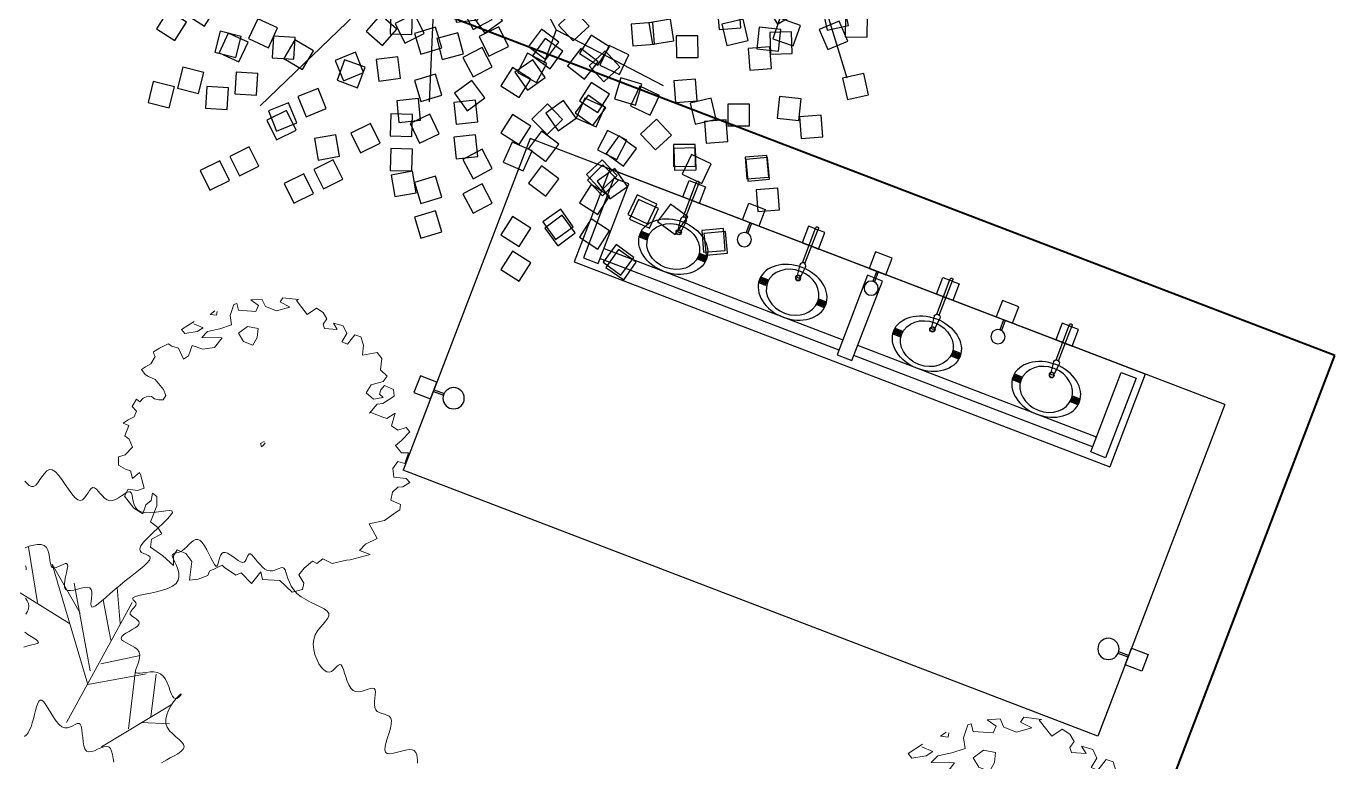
# Model space of a CAD drawing. Extents: x 2080 to 102399, y 2071 to 93424.
# Drawn here: x 77972 to 78340.7, y 80959.5 to 81166.7 of the extents above; entities that cross this region are included whole.
import ezdxf

# ---------------------------------------------------------------- set-up
doc = ezdxf.new("R2010")
doc.units = 0
doc.header["$LTSCALE"] = 20
doc.header["$MEASUREMENT"] = 0
doc.linetypes.add('HIDDEN', pattern=[0.375, 0.25, -0.125])
for name, color, linetype, lineweight in [('casuanut tree', 100, 'Continuous', 5), ('fence', 13, 'FENCELINE2', 40), ('Mango tree', 96, 'Continuous', 5), ('sappotta', 114, 'Continuous', 5)]:
    doc.layers.add(name, color=color, linetype=linetype, lineweight=lineweight)
doc.layers.add('correct', color=230, linetype='Continuous', plot=False)
for name, color, linetype in [('PLUMBING', 6, 'Continuous'), ('proposed tree', 3, 'Continuous'), ('wall', 13, 'Continuous')]:
    doc.layers.add(name, color=color, linetype=linetype)
doc.linetypes.add('FENCELINE2', pattern='A,0.25,-0.1,[132,ltypeshp.shx,S=0.1,R=0,X=-0.1,Y=0],-0.1,1', length=1.45)

# ---------------------------------------------------------------- blocks, each defined once
blk = doc.blocks.new('NEEM')
at = {"layer": 'sappotta', "linetype": 'Continuous'}
for p, q in [((0.1622, 1.1437), (0.1418, 1.1119)), ((0.2828, 1.1298), (0.1622, 1.1437)), ((-0.2131, 1.0923), (-0.2421, 1.0068)), ((-0.1911, 1.0989), (-0.2131, 1.0923)), ((-0.177, 1.0484), (-0.1911, 1.0989)), ((0.0031, 1.1323), (-0.083, 1.1274)), ((-0.083, 1.1274), (-0.0227, 1.0834)), ((-0.0227, 1.0834), (-0.0431, 1.0394)), ((0.0298, 1.0769), (0.0031, 1.1323)), ((0.1144, 1.0427), (0.0298, 1.0769)), ((0.2162, 1.072), (0.1144, 1.0427)), ((0.1418, 1.1119), (0.2162, 1.072)), ((0.2671, 1.1233), (0.2828, 1.1298)), ((0.3509, 1.0158), (0.2671, 1.1233)), ((0.4207, 1.063), (0.3509, 1.0158)), ((0.4731, 1.0296), (0.4207, 1.063)), ((-0.3588, 1.0435), (-0.3956, 1.0158)), ((-0.3956, 1.0158), (-0.3455, 1.0109)), ((-0.3455, 1.0109), (-0.34, 1.0386)), ((-0.2421, 1.0068), (-0.2303, 0.9351)), ((-0.0431, 1.0394), (-0.177, 1.0484)), ((0.4716, 0.9417), (0.5006, 0.9816)), ((0.5006, 0.9816), (0.4731, 1.0296)), ((-0.517, 0.9628), (-0.6142, 0.9009)), ((-0.6142, 0.9009), (-0.5891, 0.87)), ((-0.5891, 0.87), (-0.4935, 0.8838)), ((-0.5209, 0.9449), (-0.5209, 0.9449)), ((-0.4489, 0.9131), (-0.5209, 0.9449)), ((-0.4935, 0.8838), (-0.4489, 0.9131)), ((-0.4152, 0.8838), (-0.459, 0.839)), ((-0.3196, 0.9058), (-0.4152, 0.8838)), ((-0.2303, 0.9351), (-0.3196, 0.9058)), ((-0.1081, 0.9221), (-0.177, 0.8716)), ((-0.0274, 0.9083), (-0.1081, 0.9221)), ((-0.0345, 0.839), (-0.0274, 0.9083)), ((0.4825, 0.9083), (0.4716, 0.9417)), ((0.5813, 0.9001), (0.4825, 0.9083)), ((0.5515, 0.9498), (0.5813, 0.9001)), ((0.6267, 0.9278), (0.5515, 0.9498)), ((0.6541, 0.87), (0.6267, 0.9278)), ((-0.459, 0.839), (-0.3032, 0.8374)), ((-0.3032, 0.8374), (-0.3611, 0.7616)), ((-0.177, 0.8716), (-0.1394, 0.8089)), ((-0.1394, 0.8089), (-0.0674, 0.7796)), ((-0.0674, 0.7796), (-0.0345, 0.839)), ((0.6157, 0.8064), (0.6541, 0.87)), ((0.6604, 0.7877), (0.6157, 0.8064)), ((0.7152, 0.8602), (0.6604, 0.7877)), ((0.7622, 0.8439), (0.7152, 0.8602)), ((0.7826, 0.7787), (0.7622, 0.8439)), ((-0.7826, 0.7567), (-0.8304, 0.7291)), ((-0.8304, 0.7291), (-0.8264, 0.7144)), ((-0.8264, 0.7144), (-0.8178, 0.6924)), ((-0.7489, 0.7739), (-0.7826, 0.7567)), ((-0.7168, 0.7893), (-0.7489, 0.7739)), ((-0.6886, 0.7722), (-0.7168, 0.7893)), ((-0.6384, 0.7576), (-0.6886, 0.7722)), ((-0.5985, 0.672), (-0.6384, 0.7576)), ((-0.5335, 0.7763), (-0.5617, 0.6989)), ((-0.452, 0.7502), (-0.5335, 0.7763)), ((-0.3611, 0.7616), (-0.452, 0.7502)), ((0.7755, 0.7038), (0.7826, 0.7787)), ((0.8883, 0.7225), (0.7755, 0.7038)), ((0.9236, 0.6785), (0.8883, 0.7225)), ((-0.8499, 0.6378), (-0.8922, 0.6126)), ((-0.8178, 0.6924), (-0.8499, 0.6378)), ((-0.5617, 0.6989), (-0.5985, 0.672)), ((0.9126, 0.5906), (0.9236, 0.6785)), ((-0.8922, 0.6126), (-0.9228, 0.5938)), ((-0.9228, 0.5938), (-0.8946, 0.5547)), ((-0.8946, 0.5547), (-0.868, 0.5401)), ((-0.868, 0.5401), (-0.8178, 0.5173)), ((0.9643, 0.5409), (0.9126, 0.5906)), ((0.9338, 0.5002), (0.9643, 0.5409)), ((-0.8178, 0.5173), (-0.752, 0.4399)), ((-0.752, 0.4399), (-0.7348, 0.3943)), ((0.8037, 0.4146), (0.8398, 0.4749)), ((0.8398, 0.4749), (0.9338, 0.5002)), ((0.9424, 0.4708), (0.9165, 0.4374)), ((1.0137, 0.4391), (0.9424, 0.4708)), ((-0.9604, 0.3657), (-0.9941, 0.3095)), ((-0.9345, 0.3454), (-0.9604, 0.3657)), ((-0.9079, 0.3723), (-0.9345, 0.3454)), ((-0.8695, 0.3894), (-0.9079, 0.3723)), ((-0.846, 0.3861), (-0.8695, 0.3894)), ((-0.821, 0.3674), (-0.846, 0.3861)), ((-0.7881, 0.3592), (-0.821, 0.3674)), ((-0.7567, 0.3609), (-0.7881, 0.3592)), ((-0.7348, 0.3943), (-0.7567, 0.3609)), ((0.8601, 0.3666), (0.8037, 0.4146)), ((0.933, 0.378), (0.8601, 0.3666)), ((0.9165, 0.4374), (0.904, 0.404)), ((0.904, 0.404), (0.933, 0.378)), ((0.9298, 0.3315), (1.0176, 0.3886)), ((1.0176, 0.3886), (1.0137, 0.4391)), ((-0.9941, 0.3095), (-0.9612, 0.2745)), ((-0.9612, 0.2745), (-0.9776, 0.2289)), ((0.8288, 0.259), (0.8875, 0.3258)), ((0.8875, 0.3258), (0.9298, 0.3315)), ((-1.0231, 0.2077), (-1.0622, 0.1825)), ((-1.0622, 0.1825), (-1.0199, 0.1621)), ((-0.9776, 0.2289), (-1.0231, 0.2077)), ((0.8382, 0.2623), (0.8288, 0.259)), ((0.9306, 0.2281), (0.8382, 0.2623)), ((0.962, 0.2175), (0.9306, 0.2281)), ((1.0254, 0.259), (0.962, 0.2175)), ((0.9964, 0.1597), (1.0254, 0.259)), ((-1.0199, 0.1621), (-1.0489, 0.0839)), ((1.0458, 0.1287), (0.9964, 0.1597)), ((1.1092, 0.1491), (1.0458, 0.1287)), ((1.074, 0.0489), (1.1374, 0.114)), ((1.1374, 0.114), (1.1092, 0.1491)), ((-1.0489, 0.0839), (-1.0168, 0.0595)), ((-1.0168, 0.0595), (-0.991, -0.0024)), ((0.0196, 0.0407), (-0.0094, 0.0244)), ((-0.0094, 0.0244), (0, 0)), ((0, 0), (0.0141, 0.0114)), ((0.0141, 0.0114), (0.0274, 0.031)), ((1.0286, 0.0106), (1.074, 0.0489)), ((1.074, -0.0472), (1.0286, 0.0106)), ((-1.0975, -0.0774), (-1.0983, -0.1401)), ((-1.0481, -0.0619), (-1.0975, -0.0774)), ((-0.991, -0.0024), (-1.0481, -0.0619)), ((1.1288, -0.0472), (1.074, -0.0472)), ((1.0998, -0.1287), (1.1288, -0.0472)), ((-1.0983, -0.1401), (-1.0442, -0.1727)), ((-1.0442, -0.1727), (-1.0066, -0.1849)), ((1.0074, -0.1662), (1.0458, -0.114)), ((1.016, -0.2338), (1.0074, -0.1662)), ((1.0458, -0.114), (1.0998, -0.1287)), ((-1.0066, -0.1849), (-0.9917, -0.2436)), ((-0.9917, -0.2436), (-0.9369, -0.1979)), ((-0.9369, -0.1979), (-0.9298, -0.2134)), ((-0.9298, -0.2134), (-0.9024, -0.3177)), ((1.11, -0.2427), (1.016, -0.2338)), ((1.1367, -0.2729), (1.11, -0.2427)), ((-1.0246, -0.325), (-1.0521, -0.378)), ((-0.9526, -0.3364), (-1.0246, -0.325)), ((-0.9024, -0.3177), (-0.9526, -0.3364)), ((0.9917, -0.4105), (1.0043, -0.3495)), ((1.0043, -0.3495), (1.045, -0.3112)), ((1.045, -0.3112), (1.0834, -0.3063)), ((1.0834, -0.3063), (1.1367, -0.2729)), ((-1.0521, -0.378), (-0.9816, -0.4708)), ((-0.8883, -0.4456), (-0.8484, -0.4114)), ((-0.8484, -0.4114), (-0.8374, -0.3552)), ((-0.8374, -0.3552), (-0.8029, -0.3828)), ((-0.8029, -0.3828), (-0.8029, -0.4521)), ((1.0662, -0.4431), (0.9917, -0.4105)), ((-0.9816, -0.4708), (-0.9103, -0.5156)), ((-0.9103, -0.5156), (-0.8883, -0.4456)), ((-0.8029, -0.4521), (-0.8531, -0.5759)), ((0.9432, -0.5653), (1.0317, -0.5026)), ((1.0317, -0.5026), (1.0615, -0.4839)), ((1.0615, -0.4839), (1.0662, -0.4431)), ((-0.8531, -0.5759), (-0.7967, -0.6191)), ((0.8264, -0.5914), (0.9432, -0.5653)), ((0.8868, -0.7038), (0.8264, -0.5914)), ((-0.7661, -0.668), (-0.8445, -0.7103)), ((-0.7967, -0.6191), (-0.7661, -0.668)), ((-0.8445, -0.7103), (-0.8523, -0.7698)), ((-0.8523, -0.7698), (-0.7575, -0.8382)), ((-0.676, -0.8358), (-0.6486, -0.791)), ((-0.6486, -0.791), (-0.582, -0.8203)), ((0.7512, -0.7967), (0.7975, -0.747)), ((0.7975, -0.747), (0.8868, -0.7038)), ((-0.7575, -0.8382), (-0.6753, -0.9123)), ((-0.6753, -0.9123), (-0.676, -0.8358)), ((-0.582, -0.8203), (-0.5343, -0.8806)), ((0.423, -0.8968), (0.47, -0.8602)), ((0.47, -0.8602), (0.5429, -0.896)), ((0.5429, -0.896), (0.6518, -0.8708)), ((0.6518, -0.8708), (0.68, -0.8667)), ((0.68, -0.8667), (0.8343, -0.8276)), ((0.8343, -0.8276), (0.7512, -0.7967)), ((-0.5343, -0.8806), (-0.5538, -1.0247)), ((-0.4128, -0.9881), (-0.4011, -0.9547)), ((-0.4011, -0.9547), (-0.3016, -0.9074)), ((-0.3016, -0.9074), (-0.2859, -0.9262)), ((-0.2859, -0.9262), (-0.1966, -0.9856)), ((-0.0783, -1.0492), (-0.0063, -0.9604)), ((-0.0063, -0.9604), (0.0063, -1.0174)), ((0.2867, -0.9824), (0.3267, -0.9319)), ((0.3267, -0.9319), (0.3909, -0.8789)), ((0.3909, -0.8789), (0.423, -0.8968)), ((-0.5538, -1.0247), (-0.4857, -1.015)), ((-0.4857, -1.015), (-0.4128, -0.9881)), ((-0.1966, -0.9856), (-0.1575, -0.9685)), ((-0.1575, -0.9685), (-0.0783, -1.0492)), ((0.0063, -1.0174), (0.1394, -1.0255)), ((0.1394, -1.0255), (0.2358, -1.1152)), ((0.3235, -1.0459), (0.2867, -0.9824)), ((0.3141, -1.0964), (0.3235, -1.0459)), ((0.2358, -1.1152), (0.3141, -1.0964))]:
    blk.add_line(p, q, dxfattribs=at)
blk = doc.blocks.new('3DLF-S')
at = {"color": 3}
blk.add_3dface([(0, 0), (-4, -4, -4), (0, -8, -8), (4, -4, -4)], dxfattribs=at)
blk = doc.blocks.new('3DLFS-S')
at = {"color": 92}
for p, rotation in [((-7.25, 0.25, 10.5), 338.5232090204596), ((11.5, -2.25, 8.5), 25.76932762433872), ((-21.75, -8.25, -0.46), 330.9453959009229), ((28, -11.58, 2.5), 29.93151184050779), ((-11.25, -21.75), 349.3803447238449), ((11, -25.71, 1), 29.93151184050779)]:
    blk.add_blockref('3DLF-S', p, dxfattribs=dict(at, rotation=rotation))
blk.add_blockref('3DLF-S', (-1.75, -11.41, 4.75), dxfattribs=at)
blk = doc.blocks.new('T48')
at = {"color": 10}
for p, q in [((-0.0624, -0.0466, 0.3387), (0.0148, -0.1905, 0.3598)), ((-0.1168, -0.0885, 0.417), (-0.1253, -0.2699, 0.5122)), ((-0.3111, -0.2741, 0.6445), (-0.1333, -0.1027, 0.4233)), ((0.3059, -0.1503, 0.6022), (0.3344, -0.2434, 0.6382)), ((0.0148, -0.1905, 0.3598), (0.0011, -0.2275, 0.4117)), ((0.0148, -0.1905, 0.3598), (0.1323, -0.2519, 0.3598))]:
    blk.add_line(p, q, dxfattribs=at)
at = {"color": 92, "xscale": 0.00423333291, "yscale": 0.00423333291, "zscale": 0.00423333291}
for p, rotation in [((0.188, -0.0842, 0.6551), 105.1767250495332), ((0.24, -0.0892, 0.7673), 68.14117993214732), ((0.2855, -0.0824, 0.5175), 54.73338241883649), ((-0.0904, -0.066, 0.9165), 311.4618552920909), ((0.2622, -0.1654, 0.5673), 68.14117993214732), ((0.0168, -0.0972, 0.8329), 19.52835435071045), ((-0.0451, -0.1141, 0.7705), 342.4928092333245), ((-0.2315, -0.1725, 0.8181), 311.4618552920909), ((-0.2725, -0.2122, 0.6456), 311.4618552920909), ((-0.1488, -0.2181, 0.453), 294.8881552746311), ((0.0639, -0.1597, 0.9017), 19.52835435071045), ((-0.0451, -0.166, 0.9017), 342.4928092333245), ((0.0694, -0.1975, 0.4646), 28.35728449507812), ((-0.305, -0.2279, 0.5165), 311.4618552920909), ((0.0977, -0.2045, 0.6371), 19.52835435071045), ((-0.0635, -0.1995, 0.4646), 351.3217393776923), ((0.1544, -0.2796, 0.7345), 19.52835435071045), ((-0.0451, -0.2782, 0.6371), 342.4928092333245), ((-0.0451, -0.3163, 0.7345), 342.4928092333245), ((0.0947, -0.3242, 0.635), 19.52835435071045), ((0.0952, -0.3294, 0.508), 20.68147253157148)]:
    blk.add_blockref('3DLFS-S', p, dxfattribs=dict(at, rotation=rotation))
blk = doc.blocks.new('tr')
at = {"layer": 'casuanut tree'}
for p, q in [((0.2261, 0.6155), (0.2339, 0.7411)), ((0.3143, 0.5704), (0.2771, 0.692)), ((0.2771, 0.692), (0.2947, 0.4095)), ((0.2849, 0.5527), (0.1928, 0.6449)), ((0.3065, 0.4389), (0.3163, 0.6391)), ((0.3967, 0.5272), (0.4084, 0.6077)), ((0.2285, 0.3375), (0.4338, 0.5671)), ((0.3673, 0.4958), (0.3712, 0.588)), ((0.3339, 0.4487), (0.4241, 0.4468)), ((0.3614, 0.2918), (0.4065, 0.4173)), ((0.2947, 0.4095), (0.428, 0.4036)), ((0.4163, 0.3075), (0.4496, 0.3977)), ((0.2928, 0.2663), (0.4673, 0.3232)), ((0.3928, 0.2996), (0.4535, 0.282))]:
    blk.add_line(p, q, dxfattribs=at)
for points in [[(0.1728, 0.5243), (0.1826, 0.5248), (0.1916, 0.5249), (0.1991, 0.525), (0.2046, 0.5256), (0.2074, 0.5271), (0.2071, 0.5298), (0.2044, 0.5338), (0.1998, 0.5386), (0.1943, 0.5441), (0.1885, 0.5501), (0.1832, 0.5564)], [(0.1941, 0.5953), (0.199, 0.6005), (0.2029, 0.6059), (0.2051, 0.6116), (0.2054, 0.6177), (0.204, 0.6241), (0.2014, 0.6307)], [(0.2172, 0.6931), (0.2186, 0.6972), (0.2181, 0.7016)], [(0.2266, 0.7413), (0.2361, 0.7429), (0.2458, 0.7434), (0.255, 0.7426), (0.2631, 0.7405), (0.2693, 0.7367), (0.2732, 0.7312), (0.2751, 0.7245), (0.2756, 0.7169), (0.2752, 0.7091), (0.2745, 0.7014), (0.2741, 0.6945), (0.2744, 0.6888), (0.2761, 0.6848), (0.2795, 0.6829), (0.2842, 0.6826), (0.2898, 0.6834), (0.2956, 0.6847), (0.3012, 0.686), (0.306, 0.6866), (0.3094, 0.686), (0.311, 0.6837), (0.3103, 0.6793), (0.3079, 0.673), (0.3043, 0.6656), (0.3004, 0.6575), (0.2968, 0.6493), (0.294, 0.6416), (0.2929, 0.6348), (0.2941, 0.6296), (0.298, 0.6264), (0.3041, 0.6247), (0.3118, 0.6242), (0.3203, 0.6243), (0.3288, 0.6245), (0.3368, 0.6242), (0.3435, 0.6231), (0.3481, 0.6206), (0.3502, 0.6164), (0.3503, 0.6108), (0.3488, 0.6043), (0.3466, 0.5975), (0.3442, 0.5909), (0.3423, 0.5851), (0.3415, 0.5806), (0.3425, 0.5778), (0.3458, 0.5772), (0.3512, 0.5786), (0.3586, 0.5818), (0.3677, 0.5862), (0.3782, 0.5918), (0.3898, 0.5981), (0.4024, 0.6048), (0.4157, 0.6116), (0.4293, 0.6182), (0.4429, 0.6246), (0.4559, 0.6308), (0.4679, 0.6365), (0.4783, 0.6419), (0.4868, 0.6469), (0.4927, 0.6515), (0.4956, 0.6555), (0.4953, 0.6591), (0.4925, 0.6624), (0.4883, 0.6655), (0.4837, 0.6688), (0.4796, 0.6724), (0.4771, 0.6765), (0.4772, 0.6813), (0.481, 0.6871), (0.489, 0.694), (0.5004, 0.7016), (0.5139, 0.7097), (0.5281, 0.7179), (0.5419, 0.7259), (0.554, 0.7332), (0.563, 0.7396), (0.5677, 0.7446), (0.5672, 0.748), (0.5622, 0.7502), (0.5538, 0.7516), (0.5431, 0.7526), (0.5311, 0.7536), (0.5191, 0.7552), (0.508, 0.7576), (0.499, 0.7615), (0.4929, 0.7669), (0.4893, 0.7737), (0.4876, 0.7811), (0.4872, 0.7888), (0.4874, 0.7962), (0.4876, 0.8027), (0.4872, 0.8078), (0.4855, 0.811), (0.4821, 0.812), (0.4771, 0.8112), (0.471, 0.8092), (0.4641, 0.8065), (0.4568, 0.8039), (0.4494, 0.8019), (0.4423, 0.801), (0.4359, 0.802), (0.4305, 0.8053), (0.426, 0.8102), (0.4221, 0.8163), (0.4186, 0.8227), (0.4155, 0.8289), (0.4124, 0.8342), (0.4091, 0.8379), (0.4055, 0.8392), (0.4015, 0.8379), (0.397, 0.8345), (0.3922, 0.8299), (0.3871, 0.825), (0.3819, 0.8207), (0.3766, 0.8178), (0.3713, 0.8173), (0.3661, 0.8201), (0.3612, 0.8266), (0.3563, 0.8362), (0.3515, 0.8478), (0.3467, 0.8603), (0.3418, 0.8728), (0.3367, 0.8841), (0.3313, 0.8931), (0.3256, 0.8989), (0.3195, 0.9007), (0.3131, 0.8992), (0.3066, 0.8951), (0.3, 0.8896), (0.2935, 0.8836), (0.2873, 0.878), (0.2814, 0.8738), (0.2761, 0.8719), (0.2713, 0.873), (0.2671, 0.8765), (0.2632, 0.8817), (0.2597, 0.8878)], [(0.9784, 0.0699), (0.9795, 0.0762), (0.9803, 0.0826), (0.9806, 0.0887), (0.9798, 0.0943), (0.9774, 0.099), (0.973, 0.1023), (0.9664, 0.104), (0.9582, 0.1046), (0.9489, 0.1045), (0.9394, 0.1041), (0.9304, 0.104), (0.9225, 0.1046), (0.9166, 0.1065), (0.9134, 0.1102), (0.9132, 0.1158), (0.9157, 0.1232), (0.92, 0.1319), (0.9255, 0.1413), (0.9312, 0.151), (0.9365, 0.1604), (0.9405, 0.1691), (0.9426, 0.1766), (0.9422, 0.1826), (0.9396, 0.1873), (0.9355, 0.191), (0.9305, 0.1941), (0.9252, 0.197), (0.9201, 0.2001), (0.916, 0.2037), (0.9134, 0.2082), (0.9126, 0.2138), (0.9135, 0.2203), (0.9154, 0.2273), (0.9177, 0.2344), (0.92, 0.2411), (0.9217, 0.2472), (0.9223, 0.2521), (0.9212, 0.2555), (0.9181, 0.2572), (0.9132, 0.2575), (0.9071, 0.2571), (0.9001, 0.2564), (0.8929, 0.256), (0.8858, 0.2565), (0.8793, 0.2584), (0.8739, 0.2623), (0.87, 0.2685), (0.8674, 0.2766), (0.8657, 0.2858), (0.8647, 0.2954), (0.8639, 0.3047), (0.8632, 0.3131), (0.8621, 0.3199), (0.8604, 0.3243), (0.8579, 0.3258), (0.8545, 0.3251), (0.8505, 0.3229), (0.8459, 0.3199), (0.841, 0.317), (0.8359, 0.3149), (0.8307, 0.3144), (0.8255, 0.3164), (0.8206, 0.3212), (0.8162, 0.3287), (0.8124, 0.3381), (0.8096, 0.3489), (0.8081, 0.3605), (0.808, 0.3723), (0.8096, 0.3837), (0.8131, 0.3941), (0.8188, 0.4031), (0.8259, 0.4107), (0.8338, 0.4173), (0.8417, 0.4231), (0.849, 0.4284), (0.8548, 0.4334), (0.8585, 0.4384), (0.8593, 0.4437), (0.8568, 0.4495), (0.8514, 0.4557), (0.8439, 0.4625), (0.835, 0.4698), (0.8253, 0.4775), (0.8158, 0.4857), (0.807, 0.4943), (0.7996, 0.5034), (0.7943, 0.5129), (0.7908, 0.5225), (0.7887, 0.5318), (0.7875, 0.5407), (0.7869, 0.5489), (0.7863, 0.5559), (0.7855, 0.5615), (0.7839, 0.5654), (0.7812, 0.5674), (0.7776, 0.568), (0.7732, 0.5676), (0.7682, 0.5667), (0.7629, 0.5658), (0.7574, 0.5656), (0.752, 0.5664), (0.7467, 0.5688), (0.7419, 0.5731), (0.7374, 0.579), (0.7333, 0.5858), (0.7295, 0.593), (0.7261, 0.6), (0.723, 0.6062), (0.7201, 0.611), (0.7174, 0.6139), (0.715, 0.6144), (0.7127, 0.613), (0.7104, 0.6103), (0.708, 0.607), (0.7055, 0.6035), (0.7027, 0.6007), (0.6996, 0.599), (0.696, 0.5992), (0.692, 0.6016), (0.6875, 0.6057), (0.6828, 0.611), (0.6779, 0.6167), (0.6729, 0.6222), (0.668, 0.6268), (0.6633, 0.6299), (0.6589, 0.6308), (0.6549, 0.629), (0.6512, 0.6253), (0.6479, 0.6203), (0.645, 0.6148), (0.6422, 0.6098), (0.6397, 0.6059), (0.6374, 0.604), (0.6352, 0.6048), (0.6332, 0.609), (0.6311, 0.616), (0.629, 0.6249), (0.6267, 0.6348), (0.6241, 0.6451), (0.6212, 0.6548), (0.6178, 0.663), (0.6139, 0.6691), (0.6093, 0.6723), (0.6043, 0.673), (0.5989, 0.6717), (0.5932, 0.6691), (0.5873, 0.6656), (0.5814, 0.6618), (0.5756, 0.6583), (0.5699, 0.6555), (0.5646, 0.654), (0.5597, 0.6535), (0.5554, 0.6535), (0.5516, 0.6536), (0.5487, 0.6533), (0.5465, 0.6524), (0.5453, 0.6502), (0.5452, 0.6465), (0.5461, 0.641), (0.5476, 0.6339), (0.5492, 0.6258), (0.5504, 0.6171), (0.5505, 0.6084), (0.5491, 0.6001), (0.5456, 0.5927), (0.5395, 0.5868), (0.5305, 0.5826), (0.5191, 0.58), (0.5061, 0.5787), (0.4924, 0.5782), (0.4787, 0.5783), (0.4659, 0.5787), (0.4548, 0.579), (0.4461, 0.5789), (0.4404, 0.5781), (0.4375, 0.5768), (0.4365, 0.5749), (0.4371, 0.5726), (0.4385, 0.57), (0.4401, 0.5674), (0.4413, 0.5646), (0.4416, 0.562), (0.4404, 0.5596), (0.4381, 0.5573), (0.4351, 0.5551), (0.4317, 0.5529), (0.4285, 0.5506), (0.4257, 0.5482), (0.424, 0.5457), (0.4236, 0.5429), (0.4248, 0.5398), (0.4273, 0.5364), (0.4304, 0.5329), (0.4337, 0.5293), (0.4366, 0.5258), (0.4384, 0.5223), (0.4388, 0.5189), (0.4371, 0.5158), (0.4329, 0.513), (0.4269, 0.5104), (0.4196, 0.508), (0.4119, 0.5055), (0.4044, 0.5031), (0.398, 0.5004), (0.3932, 0.4976), (0.3909, 0.4944), (0.3915, 0.4908), (0.3946, 0.4868), (0.3994, 0.4824), (0.4051, 0.4776), (0.4112, 0.4725), (0.4167, 0.467), (0.4211, 0.4611), (0.4236, 0.455), (0.4236, 0.4485), (0.4217, 0.4419), (0.4185, 0.4354), (0.4147, 0.4292), (0.4109, 0.4234), (0.4079, 0.4184), (0.4062, 0.4142), (0.4067, 0.411), (0.4096, 0.4091), (0.4148, 0.4079), (0.4215, 0.4073), (0.4293, 0.4067), (0.4376, 0.4057), (0.4458, 0.4039), (0.4533, 0.4009), (0.4596, 0.3964), (0.4642, 0.39), (0.4675, 0.3821), (0.4696, 0.3734), (0.471, 0.3644), (0.472, 0.3556), (0.4731, 0.3477), (0.4744, 0.3412), (0.4765, 0.3367), (0.4795, 0.3344), (0.4831, 0.3342), (0.4868, 0.3353), (0.4903, 0.3372), (0.493, 0.3393), (0.4945, 0.3411), (0.4944, 0.3419), (0.4922, 0.3412), (0.4877, 0.3385), (0.4814, 0.3339), (0.474, 0.3279), (0.4662, 0.3206), (0.4588, 0.3123), (0.4525, 0.3034), (0.448, 0.2942), (0.4461, 0.2848), (0.4472, 0.2756), (0.4506, 0.2668), (0.4557, 0.2582), (0.4614, 0.2502), (0.467, 0.2426), (0.4716, 0.2357), (0.4743, 0.2294), (0.4742, 0.224), (0.4709, 0.2193), (0.4648, 0.2154), (0.4568, 0.212), (0.4476, 0.2092), (0.4382, 0.2067), (0.4294, 0.2045), (0.422, 0.2024), (0.4168, 0.2003)], [(0.3123, 0.2258), (0.3128, 0.2347), (0.3132, 0.2433), (0.3129, 0.2512), (0.3116, 0.2577), (0.3087, 0.2623), (0.304, 0.2645), (0.2978, 0.2649), (0.2906, 0.264), (0.283, 0.2626), (0.2754, 0.2612), (0.2683, 0.2607), (0.2624, 0.2616), (0.258, 0.2645), (0.2556, 0.27), (0.2549, 0.2775), (0.2553, 0.2864), (0.2564, 0.2959), (0.2577, 0.3054), (0.2587, 0.3141), (0.259, 0.3214), (0.258, 0.3265), (0.2556, 0.329), (0.2517, 0.3294), (0.2467, 0.3285), (0.241, 0.3269), (0.2348, 0.3256), (0.2284, 0.3251), (0.2222, 0.3263), (0.2164, 0.3299), (0.2112, 0.3364), (0.2067, 0.3452), (0.2027, 0.3555), (0.1991, 0.3664), (0.1957, 0.377), (0.1925, 0.3865), (0.1893, 0.394), (0.186, 0.3986), (0.1825, 0.3998), (0.1788, 0.3979), (0.175, 0.3935), (0.1709, 0.3871), (0.1667, 0.3793), (0.1624, 0.3707), (0.1579, 0.362), (0.1533, 0.3536), (0.1486, 0.346), (0.1439, 0.3396), (0.1391, 0.3343), (0.1343, 0.3305), (0.1296, 0.328)]]:
    blk.add_lwpolyline(points, dxfattribs=at)
blk = doc.blocks.new('tiffany')
at = {"layer": 'PLUMBING'}
for points in [[(-9.67, 0.85), (-7.91, 0.85, -0.414214), (-7.79, 0.73), (-7.79, 0.7, -0.414214), (-7.91, 0.58), (-9.67, 0.58, -0.414214), (-9.79, 0.7), (-9.79, 0.73, -0.414214)], [(-9.67, 0.38), (-7.91, 0.38, -0.414214), (-7.79, 0.26), (-7.79, 0.22, -0.414214), (-7.91, 0.1), (-9.67, 0.1, -0.414214), (-9.79, 0.22), (-9.79, 0.26, -0.414214)], [(9.67, 0.85), (7.91, 0.85, 0.414214), (7.79, 0.73), (7.79, 0.7, 0.414214), (7.91, 0.58), (9.67, 0.58, 0.414214), (9.79, 0.7), (9.79, 0.73, 0.414214)], [(9.67, 0.38), (7.91, 0.38, 0.414214), (7.79, 0.26), (7.79, 0.22, 0.414214), (7.91, 0.1), (9.67, 0.1, 0.414214), (9.79, 0.22), (9.79, 0.26, 0.414214)], [(-9.67, -0.38), (-7.91, -0.38, 0.414214), (-7.79, -0.26), (-7.79, -0.22, 0.414214), (-7.91, -0.1), (-9.67, -0.1, 0.414214), (-9.79, -0.22), (-9.79, -0.26, 0.414214)], [(-9.67, -0.85), (-7.91, -0.85, 0.414214), (-7.79, -0.73), (-7.79, -0.7, 0.414214), (-7.91, -0.58), (-9.67, -0.58, 0.414214), (-9.79, -0.7), (-9.79, -0.73, 0.414214)], [(9.67, -0.38), (7.91, -0.38, -0.414214), (7.79, -0.26), (7.79, -0.22, -0.414214), (7.91, -0.1), (9.67, -0.1, -0.414214), (9.79, -0.22), (9.79, -0.26, -0.414214)], [(9.67, -0.85), (7.91, -0.85, -0.414214), (7.79, -0.73), (7.79, -0.7, -0.414214), (7.91, -0.58), (9.67, -0.58, -0.414214), (9.79, -0.7), (9.79, -0.73, -0.414214)]]:
    blk.add_lwpolyline(points, format="xyb", close=True, dxfattribs=at)
for radius in [0.762, 0.642]:
    blk.add_circle((0, 4.35), radius, dxfattribs=at)
blk.add_ellipse((0, 0), major_axis=(-10, 0), ratio=0.748, dxfattribs=at)
blk.add_ellipse((0, 0), major_axis=(-7.58, 0), ratio=0.831023, start_param=-1.570796, end_param=4.712389, dxfattribs=at)
blk = doc.blocks.new('A$C21823289')
at = {"layer": 'PLUMBING'}
for p, q in [((-0.37, 3.12), (0, 0)), ((1.38, 3.12), (1, 0))]:
    blk.add_line(p, q, dxfattribs=at)
for centre, radius, start, end in [((0.5, 3.12), 0.875, 360, 180), ((0.5, 0), 0.5, 180, 360)]:
    blk.add_arc(centre, radius, start, end, dxfattribs=at)
blk = doc.blocks.new('A$C3A132462')
for p, q in [((79.25, 219.5), (84.25, 219.5)), ((79.25, 214.5), (79.25, 219.5)), ((84.25, 219.5), (84.25, 214.5)), ((5.75, 214.5), (105.75, 214.5)), ((5.75, 5), (5.75, 214.5)), ((84.25, 214.5), (79.25, 214.5)), ((81.5, 214.5), (81.5, 211.49)), ((82, 214.5), (82, 211.49)), ((105.75, 5), (105.75, 214.5)), ((5.75, 29), (5.75, 190.5)), ((5.75, 190.5), (33.75, 190.5)), ((33.75, 190.5), (33.75, 29)), ((0.75, 168.5), (0.75, 166.38)), ((5.75, 168.5), (0.75, 168.5)), ((5.75, 166.38), (5.75, 168.5)), ((0.75, 165.63), (0.75, 163.5)), ((0.75, 163.5), (5.75, 163.5)), ((5.75, 163.5), (5.75, 165.63)), ((0.75, 150.5), (0.75, 145.5)), ((5.75, 150.5), (0.75, 150.5)), ((5.75, 148.38), (5.75, 150.5)), ((5.75, 148.25), (8.75, 148.25)), ((5.75, 147.75), (8.75, 147.75)), ((5.75, 145.5), (5.75, 147.63)), ((0.75, 145.5), (5.75, 145.5)), ((0.75, 130.38), (0.75, 132.5)), ((0.75, 132.5), (5.75, 132.5)), ((0.75, 127.5), (0.75, 129.63)), ((5.75, 132.5), (5.75, 130.38)), ((5.75, 129.63), (5.75, 127.5)), ((5.75, 127.5), (0.75, 127.5)), ((0.75, 107.25), (0.75, 112.25)), ((0.75, 112.25), (5.75, 112.25)), ((5.75, 112.25), (5.75, 110.13)), ((5.75, 107.25), (0.75, 107.25)), ((5.75, 110), (8.75, 110)), ((5.75, 109.5), (8.75, 109.5)), ((5.75, 109.38), (5.75, 107.25)), ((0.75, 92), (0.75, 89.88)), ((5.75, 92), (0.75, 92)), ((0.75, 89.13), (0.75, 87)), ((5.75, 89.88), (5.75, 92)), ((5.75, 87), (5.75, 89.13)), ((0.75, 87), (5.75, 87)), ((0.75, 69), (0.75, 74)), ((0.75, 74), (5.75, 74)), ((5.75, 74), (5.75, 71.88)), ((5.75, 71.75), (8.75, 71.75)), ((5.75, 71.25), (8.75, 71.25)), ((5.75, 71.13), (5.75, 69)), ((5.75, 69), (0.75, 69)), ((0.75, 53.88), (0.75, 56)), ((0.75, 56), (5.75, 56)), ((5.75, 56), (5.75, 53.88)), ((0.75, 51), (0.75, 53.13)), ((5.75, 53.13), (5.75, 51)), ((5.75, 51), (0.75, 51)), ((5.75, 29), (33.75, 29)), ((81.5, 5), (81.5, 8.01)), ((82, 5), (82, 8.01)), ((5.75, 5), (105.75, 5)), ((84.25, 5), (79.25, 5)), ((79.25, 5), (79.25, 0)), ((84.25, 0), (84.25, 5)), ((79.25, 0), (84.25, 0))]:
    blk.add_line(p, q)
at = {"linetype": 'HIDDEN', "ltscale": 0.025}
for p, q in [((0.75, 166.38), (0.75, 165.63)), ((5.75, 165.63), (5.75, 166.38)), ((0.75, 130.38), (0.75, 129.63)), ((5.75, 129.63), (5.75, 130.38)), ((0.75, 89.13), (0.75, 89.88)), ((5.75, 89.88), (5.75, 89.13)), ((0.75, 53.13), (0.75, 53.88)), ((5.75, 53.88), (5.75, 53.13))]:
    blk.add_line(p, q, dxfattribs=at)
for centre, radius in [((81.75, 208.5), 3), ((10.75, 148), 2), ((10.75, 109.75), 2), ((10.75, 71.5), 2), ((81.75, 11), 3)]:
    blk.add_circle(centre, radius)
at = {"layer": 'correct'}
for p, q in [((8.75, 147.75), (8.75, 148.25)), ((8.75, 110), (8.75, 109.5)), ((8.75, 71.75), (8.75, 71.25))]:
    blk.add_line(p, q, dxfattribs=at)
at = {"layer": 'PLUMBING'}
for p, q in [((10.98, 166.38), (0.38, 166.38)), ((10.98, 165.63), (0.38, 165.63)), ((10.98, 130.38), (0.38, 130.38)), ((10.98, 129.63), (0.38, 129.63)), ((10.98, 89.88), (0.38, 89.88)), ((10.98, 89.13), (0.38, 89.13)), ((10.98, 53.88), (0.38, 53.88)), ((10.98, 53.13), (0.38, 53.13))]:
    blk.add_line(p, q, dxfattribs=at)
for centre in [(0.38, 166), (0.38, 130), (0.38, 89.5), (0.38, 53.5)]:
    blk.add_arc(centre, 0.375, 90, 270, dxfattribs=at)
at = {"layer": 'wall'}
for p, q in [((7.75, 188.5), (31.75, 188.5)), ((7.75, 184), (7.75, 188.5)), ((31.75, 188.5), (31.75, 184)), ((31.75, 184), (7.75, 184)), ((27.23, 184), (27.23, 112)), ((30.23, 184), (30.23, 112)), ((7.75, 112), (31.75, 112)), ((7.75, 107.5), (7.75, 112)), ((31.75, 112), (31.75, 107.5)), ((31.75, 107.5), (7.75, 107.5)), ((27.23, 35.5), (27.23, 107.5)), ((30.23, 35.5), (30.23, 107.5)), ((31.75, 35.5), (7.75, 35.5)), ((7.75, 35.5), (7.75, 31)), ((31.75, 31), (31.75, 35.5)), ((7.75, 31), (31.75, 31))]:
    blk.add_line(p, q, dxfattribs=at)
at = {"xscale": -1, "rotation": 90}
for p in [(19.75, 166), (19.75, 89.5)]:
    blk.add_blockref('tiffany', p, dxfattribs=at)
at = {"rotation": 90}
for p in [(19.75, 130), (19.75, 53.5)]:
    blk.add_blockref('tiffany', p, dxfattribs=at)
at = {"layer": 'PLUMBING', "xscale": -1, "rotation": 90}
for p in [(14.9, 166.5), (14.9, 130.5)]:
    blk.add_blockref('A$C21823289', p, dxfattribs=at)
at = {"layer": 'PLUMBING', "rotation": 90}
for p in [(14.9, 89), (14.9, 53)]:
    blk.add_blockref('A$C21823289', p, dxfattribs=at)

msp = doc.modelspace()

# ---------------------------------------------------------------- linework, layer by layer
at = {"layer": 'fence', "linetype": 'Continuous'}
for p, q in [((78340.661, 81073.968), (76607.285, 81737.452)), ((78139.077, 80547.322), (78340.661, 81073.968))]:
    msp.add_line(p, q, dxfattribs=at)

# ---------------------------------------------------------------- block references
at = {"xscale": -1, "rotation": 69.05467296713717}
msp.add_blockref('A$C3A132462', (78316.393, 81063.716), dxfattribs=at)
at = {"layer": 'casuanut tree', "linetype": 'Continuous', "xscale": 125.0682395300407, "yscale": 125.0682395300407, "zscale": 125.0682395300407, "rotation": 13.01607038379708}
msp.add_blockref('tr', (77965.048, 80923.033), dxfattribs=at)
at = {"layer": 'Mango tree', "linetype": 'Continuous'}
for p, xscale, yscale, zscale in [((78038.35, 81048.223), 36.69832457337179, 36.69832457337179, 36.69832457337179), ((78246.219, 80924.063), 41.94094236957608, 41.94094236957608, 41.94094236957608)]:
    msp.add_blockref('NEEM', p, dxfattribs=dict(at, xscale=xscale, yscale=yscale, zscale=zscale))
at = {"layer": 'proposed tree', "xscale": 255.9263233038218, "yscale": 255.9263233038218, "zscale": 255.9263233038218}
msp.add_blockref('T48', (78117.582, 81214.425), dxfattribs=at)

doc.saveas('drawing.dxf')
